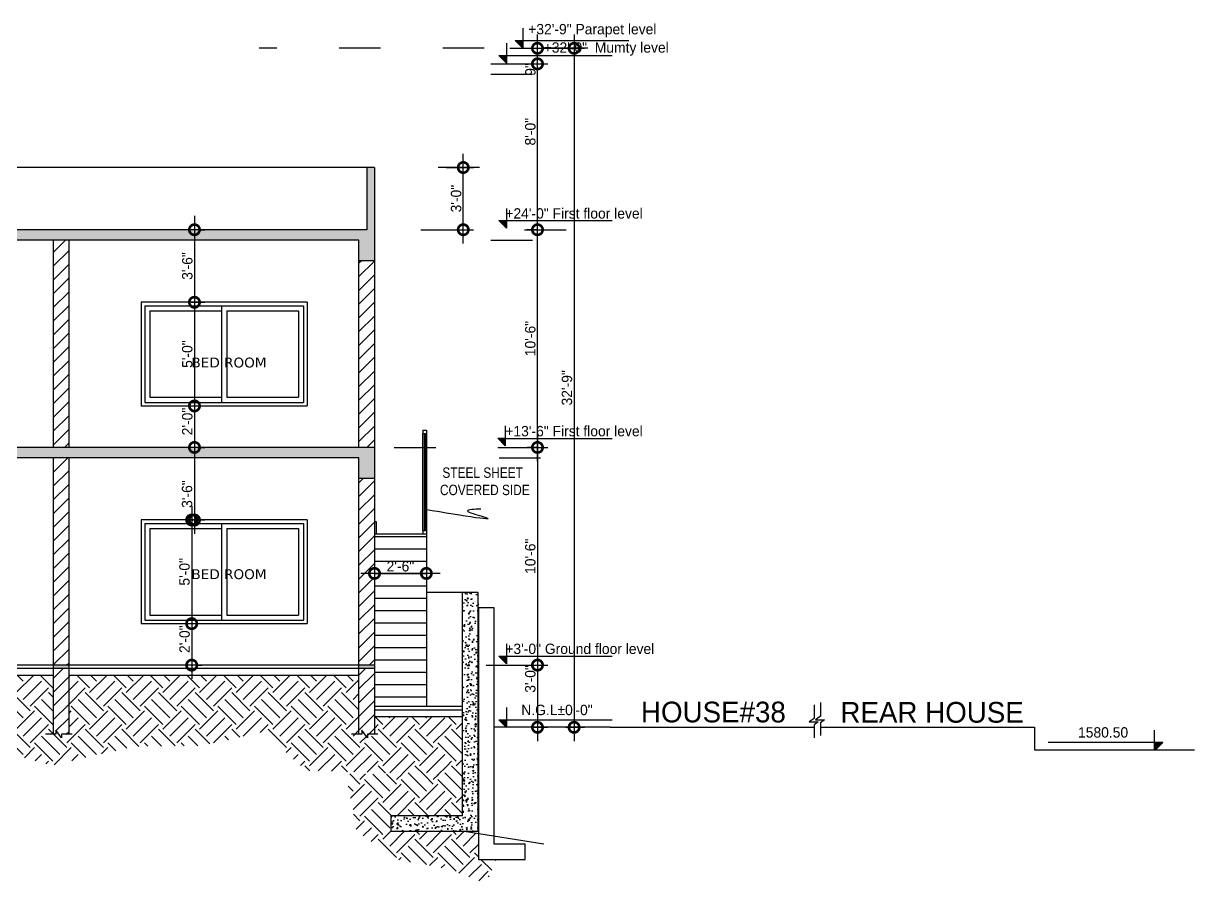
# Model space of a CAD drawing. Header units: inches. Extents: x -36906 to 35154, y -44700 to 686.
# Drawn here: x -18810 to -18132, y -22432 to -21934 of the extents above; entities that cross this region are included whole.
import ezdxf
from ezdxf.enums import TextEntityAlignment as Align

# ---------------------------------------------------------------- set-up
doc = ezdxf.new("R2010")
doc.units = ezdxf.units.IN
doc.header["$LTSCALE"] = 2
doc.header["$MEASUREMENT"] = 0
doc.header["$PDMODE"] = 2
doc.linetypes.add('ACAD_ISO03W100', pattern=[30, 12, -18])
doc.layers.add('stair', color=141, linetype='Continuous')
doc.styles.add('dim-1', font='stylu.ttf')
doc.styles.add('Dimension', font='swisscl.ttf')
doc.styles.add('dimtex', font='stylu.ttf')
doc.styles.add('SANSSERIF', font='sanss___.ttf', dxfattribs={"height": 7})
doc.dimstyles.new('G8', dxfattribs={"dimscale": 8, "dimtxt": 1, "dimasz": 1.75, "dimexe": 1, "dimexo": 0.25, "dimgap": 0.125, "dimtad": 1, "dimdec": 3, "dimzin": 3, "dimdsep": 46, "dimlunit": 4, "dimtxsty": 'dimtex', "dimblk": 'DOTSMALL', "dimcen": 0.09375, "dimdle": 1, "dimclrd": 256, "dimclre": 256, "dimclrt": 6, "dimadec": 0, "dimazin": 1, "dimtfac": 1, "dimtdec": 3, "dimtofl": 0, "dimtmove": 1, "dimatfit": 3, "dimldrblk": 'DOTSMALL', "dimfxl": 0, "dimtolj": 1, "dimtzin": 1, "dimlwd": -1, "dimlwe": -1, "dimarcsym": 0})
pattern_1 = [(50, (-120672.241, -50203.495), (7.17260183, -0.62752135), [0.75, -8.25]), (355, (-120672.241, -50203.495), (-1.38751334, 7.52192134), [0.6, -6.6]), (100.4514, (-120671.643, -50203.547), (5.7850938, 6.8943954), [0.6374019, -7.0114211]), (46.1842, (-120672.241, -50201.495), (10.6724105, -1.65519014), [1.125, -12.375]), (96.6356, (-120671.352, -50201.633), (9.3466271, 9.7411787), [0.9561029, -10.51713]), (351.1842, (-120672.241, -50201.495), (9.3466195, 9.741186), [0.9, -9.9]), (21, (-120671.241, -50201.995), (5.96907052, -4.0261889), [0.75, -8.25]), (326, (-120671.241, -50201.995), (2.4331533, 7.25150045), [0.6, -6.6]), (71.4514, (-120670.7436, -50202.3304), (8.4022263, 3.22530497), [0.6374019, -7.0114211]), (37.5, (-120672.241, -50203.4949), (0.121598553, 3.32893854), [0, -6.52, 0, -6.7, 0, -6.625]), (7.5, (-120672.241, -50203.495), (2.63069537, 3.94411712), [0, -3.82, 0, -6.37, 0, -2.525]), (327.5, (-120674.471, -50203.4949), (5.33822436, -0.22554872), [0, -2.5, 0, -7.8, 0, -10.35]), (317.5, (-120675.471, -50203.495), (5.8318617, 1.00104982), [0, -3.25, 0, -5.18, 0, -7.35])]
pattern_2 = [(45, (-120672.241, -50203.495), (-3.97747564, 3.97747564), [])]
pattern_3 = [(45, (-120672.241, -50203.495), (2e-15, 21.2132034), [15, -15]), (45, (-120676.219, -50199.517), (2e-15, 21.2132034), [15, -15]), (45, (-120680.196, -50195.54), (2e-15, 21.2132034), [15, -15]), (135, (-120680.196, -50192.888), (-21.2132034, 2e-15), [15, -15]), (135, (-120676.219, -50188.911), (-21.2132034, 2e-15), [15, -15]), (135, (-120672.241, -50184.933), (-21.2132034, 2e-15), [15, -15])]

# ---------------------------------------------------------------- blocks, each defined once
blk = doc.blocks.new('_DotSmall')
at = {"color": 0, "linetype": 'ByBlock', "const_width": 0.5}
blk.add_lwpolyline([(-0.0625, 0, 1), (0.0625, 0, 1)], format="xyb", close=True, dxfattribs=at)
blk = doc.blocks.new('*D155')
for p, q in [((-18512.76, -22171.51), (-18512.76, -22313.51)), ((-18513.64, -22179.51), (-18506.76, -22179.51)), ((-18516.64, -22305.51), (-18506.76, -22305.51))]:
    blk.add_line(p, q)
at = {"layer": 'Defpoints', "color": 0}
for p in [(-18519.64, -22179.51), (-18522.64, -22305.51), (-18512.76, -22305.51)]:
    blk.add_point(p, dxfattribs=at)
at = {"xscale": 12, "yscale": 12, "zscale": 12}
for p, rotation in [((-18512.76, -22179.51), 90), ((-18512.76, -22305.51), 270)]:
    blk.add_blockref('_DotSmall', p, dxfattribs=dict(at, rotation=rotation))
at = {"color": 7, "insert": (-18516.9, -22242.51), "char_height": 6, "attachment_point": 5, "rotation": 90, "style": 'dimtex'}
blk.add_mtext('\\A1;10\'-6"', dxfattribs=at)
blk = doc.blocks.new('*D156')
for p, q in [((-18512.76, -22297.51), (-18512.76, -22349.51)), ((-18520.45, -22305.51), (-18506.76, -22305.51)), ((-18514.78, -22341.51), (-18506.76, -22341.51))]:
    blk.add_line(p, q)
at = {"layer": 'Defpoints', "color": 0}
for p in [(-18526.45, -22305.51), (-18520.78, -22341.51), (-18512.76, -22341.51)]:
    blk.add_point(p, dxfattribs=at)
at = {"xscale": 12, "yscale": 12, "zscale": 12}
for p, rotation in [((-18512.76, -22305.51), 90), ((-18512.76, -22341.51), 270)]:
    blk.add_blockref('_DotSmall', p, dxfattribs=dict(at, rotation=rotation))
at = {"color": 7, "insert": (-18516.89, -22313.51), "char_height": 6, "attachment_point": 5, "rotation": 90, "style": 'dimtex'}
blk.add_mtext('\\A1;3\'-0"', dxfattribs=at)
blk = doc.blocks.new('*D157')
for p, q in [((-18512.76, -22187.51), (-18512.76, -22045.51)), ((-18512.76, -22053.51), (-18518.76, -22053.51)), ((-18512.76, -22179.51), (-18518.76, -22179.51))]:
    blk.add_line(p, q)
at = {"layer": 'Defpoints', "color": 0}
for p in [(-18512.76, -22053.51), (-18506.76, -22053.51), (-18506.76, -22179.51)]:
    blk.add_point(p, dxfattribs=at)
at = {"xscale": 12, "yscale": 12, "zscale": 12}
for p, rotation in [((-18512.76, -22053.51), 90), ((-18512.76, -22179.51), 270)]:
    blk.add_blockref('_DotSmall', p, dxfattribs=dict(at, rotation=rotation))
at = {"color": 7, "insert": (-18516.9, -22116.51), "char_height": 6, "attachment_point": 5, "rotation": 90, "style": 'dimtex'}
blk.add_mtext('\\A1;10\'-6"', dxfattribs=at)
blk = doc.blocks.new('*D158')
for p, q in [((-18491.57, -21940.51), (-18491.57, -22349.51)), ((-18511.79, -21948.51), (-18485.57, -21948.51)), ((-18496.3, -22341.51), (-18485.57, -22341.51))]:
    blk.add_line(p, q)
at = {"layer": 'Defpoints', "color": 0}
for p in [(-18517.79, -21948.51), (-18502.3, -22341.51), (-18491.57, -22341.51)]:
    blk.add_point(p, dxfattribs=at)
at = {"xscale": 12, "yscale": 12, "zscale": 12}
for p, rotation in [((-18491.57, -21948.51), 90), ((-18491.57, -22341.51), 270)]:
    blk.add_blockref('_DotSmall', p, dxfattribs=dict(at, rotation=rotation))
at = {"color": 7, "insert": (-18495.68, -22145.01), "char_height": 6, "attachment_point": 5, "rotation": 90, "style": 'dimtex'}
blk.add_mtext('\\A1;32\'-9"', dxfattribs=at)
blk = doc.blocks.new('*D159')
for p, q in [((-18512.76, -22061.51), (-18512.76, -21949.51)), ((-18522.26, -21957.51), (-18506.76, -21957.51)), ((-18510.61, -22053.51), (-18506.76, -22053.51))]:
    blk.add_line(p, q)
at = {"layer": 'Defpoints', "color": 0}
for p in [(-18528.26, -21957.51), (-18512.76, -21957.51), (-18516.61, -22053.51)]:
    blk.add_point(p, dxfattribs=at)
at = {"xscale": 12, "yscale": 12, "zscale": 12}
for p, rotation in [((-18512.76, -21957.51), 90), ((-18512.76, -22053.51), 270)]:
    blk.add_blockref('_DotSmall', p, dxfattribs=dict(at, rotation=rotation))
at = {"color": 7, "insert": (-18516.89, -21996.77), "char_height": 6, "attachment_point": 5, "rotation": 90, "style": 'dimtex'}
blk.add_mtext('\\A1;8\'-0"', dxfattribs=at)
blk = doc.blocks.new('*D160')
for p, q in [((-18512.76, -21965.51), (-18512.76, -21940.51)), ((-18528.83, -21948.51), (-18506.76, -21948.51)), ((-18509.51, -21957.51), (-18506.76, -21957.51))]:
    blk.add_line(p, q)
at = {"layer": 'Defpoints', "color": 0}
for p in [(-18534.83, -21948.51), (-18512.76, -21948.51), (-18515.51, -21957.51)]:
    blk.add_point(p, dxfattribs=at)
at = {"xscale": 12, "yscale": 12, "zscale": 12}
for p, rotation in [((-18512.76, -21948.51), 90), ((-18512.76, -21957.51), 270)]:
    blk.add_blockref('_DotSmall', p, dxfattribs=dict(at, rotation=rotation))
at = {"color": 7, "insert": (-18516.86, -21960.76), "char_height": 6, "attachment_point": 5, "rotation": 90, "style": 'dimtex'}
blk.add_mtext('\\A1;9"', dxfattribs=at)
blk = doc.blocks.new('*U29')
at = {"layer": 'stair', "color": 6, "linetype": 'Continuous'}
for p, q in [((-270.69, -4148.52), (-266.28, -4148.52)), ((-266.28, -4152.96), (-270.69, -4148.52)), ((-266.28, -4148.52), (-266.28, -4152.96))]:
    blk.add_line(p, q, dxfattribs=at)
blk.add_solid([(-270.69, -4148.52), (-270.69, -4148.52), (-266.28, -4148.52)], dxfattribs=at)
at = {"layer": 'stair', "color": 6, "linetype": 'Continuous', "extrusion": (0, 0, -1)}
blk.add_solid([(270.69, -4148.52), (266.28, -4148.52), (266.28, -4152.96)], dxfattribs=at)
blk = doc.blocks.new('*D161')
for p, q in [((-18555.72, -22061.51), (-18555.72, -22009.51)), ((-18565.57, -22017.51), (-18549.72, -22017.51)), ((-18555.65, -22053.51), (-18549.72, -22053.51))]:
    blk.add_line(p, q)
at = {"layer": 'Defpoints', "color": 0}
for p in [(-18571.57, -22017.51), (-18555.72, -22017.51), (-18561.65, -22053.51)]:
    blk.add_point(p, dxfattribs=at)
at = {"xscale": 12, "yscale": 12, "zscale": 12}
for p, rotation in [((-18555.72, -22017.51), 90), ((-18555.72, -22053.51), 270)]:
    blk.add_blockref('_DotSmall', p, dxfattribs=dict(at, rotation=rotation))
at = {"color": 7, "insert": (-18559.85, -22035.51), "char_height": 6, "attachment_point": 5, "rotation": 90, "style": 'dimtex'}
blk.add_mtext('\\A1;3\'-0"', dxfattribs=at)
blk = doc.blocks.new('*D175')
for p, q in [((-18711.28, -22171.51), (-18711.28, -22229.51)), ((-18708.31, -22179.51), (-18705.28, -22179.51)), ((-18713.44, -22221.51), (-18705.28, -22221.51))]:
    blk.add_line(p, q)
at = {"layer": 'Defpoints', "color": 0}
for p in [(-18714.31, -22179.51), (-18719.44, -22221.51), (-18711.28, -22221.51)]:
    blk.add_point(p, dxfattribs=at)
at = {"xscale": 12, "yscale": 12, "zscale": 12}
for p, rotation in [((-18711.28, -22179.51), 90), ((-18711.28, -22221.51), 270)]:
    blk.add_blockref('_DotSmall', p, dxfattribs=dict(at, rotation=rotation))
at = {"color": 7, "insert": (-18715.55, -22206.51), "char_height": 6, "attachment_point": 5, "rotation": 90, "style": 'dimtex'}
blk.add_mtext('\\A1;3\'-6"', dxfattribs=at)
blk = doc.blocks.new('*D176')
for p, q in [((-18712.88, -22213.51), (-18712.88, -22289.51)), ((-18708.15, -22221.51), (-18706.88, -22221.51)), ((-18709.75, -22281.51), (-18706.88, -22281.51))]:
    blk.add_line(p, q)
at = {"layer": 'Defpoints', "color": 0}
for p in [(-18714.15, -22221.51), (-18715.75, -22281.51), (-18712.88, -22281.51)]:
    blk.add_point(p, dxfattribs=at)
at = {"xscale": 12, "yscale": 12, "zscale": 12}
for p, rotation in [((-18712.88, -22221.51), 90), ((-18712.88, -22281.51), 270)]:
    blk.add_blockref('_DotSmall', p, dxfattribs=dict(at, rotation=rotation))
at = {"color": 7, "insert": (-18717.03, -22251.51), "char_height": 6, "attachment_point": 5, "rotation": 90, "style": 'dimtex'}
blk.add_mtext('\\A1;5\'-0"', dxfattribs=at)
blk = doc.blocks.new('*D177')
for p, q in [((-18711.28, -22045.51), (-18711.28, -22103.51)), ((-18708.15, -22053.51), (-18705.28, -22053.51)), ((-18713.28, -22095.51), (-18705.28, -22095.51))]:
    blk.add_line(p, q)
at = {"layer": 'Defpoints', "color": 0}
for p in [(-18714.15, -22053.51), (-18719.28, -22095.51), (-18711.28, -22095.51)]:
    blk.add_point(p, dxfattribs=at)
at = {"xscale": 12, "yscale": 12, "zscale": 12}
for p, rotation in [((-18711.28, -22053.51), 90), ((-18711.28, -22095.51), 270)]:
    blk.add_blockref('_DotSmall', p, dxfattribs=dict(at, rotation=rotation))
at = {"color": 7, "insert": (-18715.39, -22074.51), "char_height": 6, "attachment_point": 5, "rotation": 90, "style": 'dimtex'}
blk.add_mtext('\\A1;3\'-6"', dxfattribs=at)
blk = doc.blocks.new('*D178')
for p, q in [((-18711.28, -22087.51), (-18711.28, -22163.51)), ((-18708.15, -22095.51), (-18705.28, -22095.51)), ((-18709.44, -22155.51), (-18705.28, -22155.51))]:
    blk.add_line(p, q)
at = {"layer": 'Defpoints', "color": 0}
for p in [(-18714.15, -22095.51), (-18715.44, -22155.51), (-18711.28, -22155.51)]:
    blk.add_point(p, dxfattribs=at)
at = {"xscale": 12, "yscale": 12, "zscale": 12}
for p, rotation in [((-18711.28, -22095.51), 90), ((-18711.28, -22155.51), 270)]:
    blk.add_blockref('_DotSmall', p, dxfattribs=dict(at, rotation=rotation))
at = {"color": 7, "insert": (-18715.43, -22125.51), "char_height": 6, "attachment_point": 5, "rotation": 90, "style": 'dimtex'}
blk.add_mtext('\\A1;5\'-0"', dxfattribs=at)
blk = doc.blocks.new('*D179')
for p, q in [((-18711.28, -22147.51), (-18711.28, -22187.51)), ((-18708.15, -22155.51), (-18705.28, -22155.51)), ((-18709.44, -22179.51), (-18705.28, -22179.51))]:
    blk.add_line(p, q)
at = {"layer": 'Defpoints', "color": 0}
for p in [(-18714.15, -22155.51), (-18715.44, -22179.51), (-18711.28, -22179.51)]:
    blk.add_point(p, dxfattribs=at)
at = {"xscale": 12, "yscale": 12, "zscale": 12}
for p, rotation in [((-18711.28, -22155.51), 90), ((-18711.28, -22179.51), 270)]:
    blk.add_blockref('_DotSmall', p, dxfattribs=dict(at, rotation=rotation))
at = {"color": 7, "insert": (-18715.39, -22164.51), "char_height": 6, "attachment_point": 5, "rotation": 90, "style": 'dimtex'}
blk.add_mtext('\\A1;2\'-0"', dxfattribs=at)
blk = doc.blocks.new('*D180')
for p, q in [((-18712.88, -22273.51), (-18712.88, -22313.51)), ((-18709.75, -22281.51), (-18706.88, -22281.51)), ((-18709.44, -22305.51), (-18706.88, -22305.51))]:
    blk.add_line(p, q)
at = {"layer": 'Defpoints', "color": 0}
for p in [(-18715.75, -22281.51), (-18715.44, -22305.51), (-18712.88, -22305.51)]:
    blk.add_point(p, dxfattribs=at)
at = {"xscale": 12, "yscale": 12, "zscale": 12}
for p, rotation in [((-18712.88, -22281.51), 90), ((-18712.88, -22305.51), 270)]:
    blk.add_blockref('_DotSmall', p, dxfattribs=dict(at, rotation=rotation))
at = {"color": 7, "insert": (-18716.98, -22290.51), "char_height": 6, "attachment_point": 5, "rotation": 90, "style": 'dimtex'}
blk.add_mtext('\\A1;2\'-0"', dxfattribs=at)
blk = doc.blocks.new('*D181')
for p, q in [((-18569.09, -22252.43), (-18615.09, -22252.43)), ((-18607.09, -22255.47), (-18607.09, -22258.43)), ((-18577.09, -22255.47), (-18577.09, -22258.43))]:
    blk.add_line(p, q)
at = {"layer": 'Defpoints', "color": 0}
for p in [(-18607.09, -22249.47), (-18577.09, -22249.47), (-18607.09, -22252.43)]:
    blk.add_point(p, dxfattribs=at)
at = {"xscale": 12, "yscale": 12, "zscale": 12, "rotation": 180}
blk.add_blockref('_DotSmall', (-18607.09, -22252.43), dxfattribs=at)
at = {"xscale": 12, "yscale": 12, "zscale": 12}
blk.add_blockref('_DotSmall', (-18577.09, -22252.43), dxfattribs=at)
at = {"color": 7, "insert": (-18592.09, -22248.32), "char_height": 6, "attachment_point": 5, "style": 'dimtex'}
blk.add_mtext('\\A1;2\'-6"', dxfattribs=at)

msp = doc.modelspace()

# ---------------------------------------------------------------- hatches: boundary and pattern name
h = msp.add_hatch()
h.set_pattern_fill('AR-CONC', color=256, style=0)
h.set_pattern_definition(pattern_1)
h.paths.add_polyline_path([(-18607.0878, -22017.5058), (-18611.5878, -22017.5058), (-18611.5878, -22053.5058), (-18921.0245, -22053.5058), (-18920.5429, -22059.5058), (-18616.0878, -22059.5058), (-18616.0878, -22071.5058), (-18607.0878, -22071.5058)])
at = {"linetype": 'Continuous', "ltscale": 20}
h = msp.add_hatch(dxfattribs=at)
h.set_pattern_fill('LINE', color=256, scale=45, angle=45, style=0)
h.set_pattern_definition(pattern_2)
h.paths.add_polyline_path([(-18784.0878, -22307.5058), (-18793.0878, -22307.5058), (-18793.0878, -22340.9342), (-18789.7454, -22345.4915), (-18784.0878, -22345.4915)])
h.paths.add_polyline_path([(-18793.0878, -22305.5058), (-18784.0878, -22305.5058), (-18784.0878, -22185.5058), (-18793.0878, -22185.5058)])
h.paths.add_polyline_path([(-18784.0878, -22059.5058), (-18793.0878, -22059.5058), (-18793.0878, -22179.5058), (-18784.0878, -22179.5058)])
h = msp.add_hatch(dxfattribs=at)
h.set_pattern_fill('LINE', color=256, scale=45, angle=45, style=0)
h.set_pattern_definition(pattern_2)
h.paths.add_polyline_path([(-18616.0878, -22345.4915), (-18614.469, -22345.4915), (-18614.469, -22343.1414), (-18611.22, -22347.5714), (-18611.22, -22345.4915), (-18607.0878, -22345.4915), (-18607.0878, -22307.5058), (-18616.0878, -22307.5058)])
h.paths.add_polyline_path([(-18616.0878, -22305.5058), (-18607.0878, -22305.5058), (-18607.0878, -22197.5058), (-18616.0878, -22197.5058)])
h.paths.add_polyline_path([(-18616.0878, -22179.5058), (-18607.0878, -22179.5058), (-18607.0878, -22071.5058), (-18616.0878, -22071.5058)])
h = msp.add_hatch()
h.set_pattern_fill('AR-CONC', color=256, style=0)
h.set_pattern_definition(pattern_1)
h.paths.add_polyline_path([(-18607.0878, -22179.5058), (-18613.5341, -22179.5058), (-18910.9091, -22179.5058), (-18910.4274, -22185.5058), (-18616.0878, -22185.5058), (-18616.0878, -22197.5058), (-18607.0878, -22197.5058)])
h = msp.add_hatch()
h.set_pattern_fill('AR-CONC', color=256, style=0)
h.set_pattern_definition(pattern_1)
h.paths.add_polyline_path([(-18556.0878, -22392.6651), (-18597.6511, -22392.6651), (-18597.6511, -22401.6651), (-18547.0878, -22401.6651), (-18547.0878, -22263.5058), (-18556.0878, -22263.5058)])
at = {"ltscale": 2.1}
for points in [[(-18784.0878, -22307.5058), (-18784.0878, -22305.5058), (-18793.0878, -22305.5058), (-18793.0878, -22307.5058)], [(-18607.0878, -22307.5058), (-18607.0878, -22305.5058), (-18616.0878, -22305.5058), (-18616.0878, -22307.5058)]]:
    msp.add_hatch(color=256, dxfattribs=at).paths.add_polyline_path(points)
h = msp.add_hatch(dxfattribs=at)
h.set_pattern_fill('EARTH', color=256, scale=60, angle=45, style=0)
h.set_pattern_definition(pattern_3)
h.paths.add_polyline_path([(-18565.254, -22369.7247), (-18565.254, -22335.5058), (-18607.0878, -22335.5058), (-18607.0878, -22345.4915), (-18611.22, -22345.4915), (-18611.22, -22347.5714), (-18614.469, -22343.1414), (-18614.469, -22345.4915), (-18616.0878, -22345.4915), (-18616.0878, -22311.5058), (-18784.0878, -22311.5058), (-18784.0878, -22345.4915), (-18788.22, -22345.4915), (-18788.22, -22347.5714), (-18791.469, -22343.1414), (-18791.469, -22345.4915), (-18793.0878, -22345.4915), (-18793.0878, -22311.5058), (-18997.0878, -22311.5058), (-18997.0878, -22345.4915), (-19001.22, -22345.4915), (-19001.22, -22347.5714), (-19004.469, -22343.1414), (-19004.469, -22345.4915), (-19006.0878, -22345.4915), (-19006.0878, -22311.5058), (-19050.6819, -22311.5058), (-19019.6909, -22361.8588), (-19013.4342, -22362.6473), (-18969.5121, -22369.0333), (-18920.7986, -22345.0862), (-18874.4809, -22345.8844), (-18838.8243, -22350.6073), (-18794.4031, -22363.5787), (-18745.9891, -22352.6029), (-18707.0582, -22352.104), (-18671.122, -22344.1216), (-18646.6655, -22366.5721), (-18609.2319, -22367.5698)])
h = msp.add_hatch(dxfattribs=at)
h.set_pattern_fill('EARTH', color=256, scale=60, angle=45, style=0)
h.set_pattern_definition(pattern_3)
h.paths.add_polyline_path([(-18556.0878, -22335.5058), (-18565.254, -22335.5058), (-18565.254, -22368.7527), (-18556.0878, -22368.8015)])
h.paths.add_polyline_path([(-18556.0878, -22368.8015), (-18623.6003, -22368.4425), (-18617.4402, -22401.8222), (-18593.4073, -22418.2185), (-18564.4153, -22423.5568), (-18542.2898, -22431.9456), (-18536.5676, -22417.9194), (-18546.9628, -22417.9194), (-18546.9628, -22402.9629), (-18555.2272, -22401.6651), (-18597.6511, -22401.6651), (-18597.6511, -22392.6651), (-18556.0878, -22392.6651)])

# ---------------------------------------------------------------- linework, layer by layer
at = {"color": 6}
for p, q in [((-18521.2083, -21936.9304), (-18521.2083, -21948.4793)), ((-18530.7711, -21945.5998), (-18530.7711, -21957.1487)), ((-18525.6185, -21944.0383), (-18459.8916, -21944.0383)), ((-18535.1812, -21952.7077), (-18469.4543, -21952.7077)), ((-18530.7711, -22041.1457), (-18530.7711, -22052.6947)), ((-18535.1812, -22048.2537), (-18469.4543, -22048.2537)), ((-18531.3843, -22167.0032), (-18531.3843, -22178.5522)), ((-18535.1812, -22174.2537), (-18469.4543, -22174.2537)), ((-18530.7711, -22293.1457), (-18530.7711, -22304.6947)), ((-18535.1812, -22300.2537), (-18469.4543, -22300.2537)), ((-18530.7711, -22330.0993), (-18530.7711, -22341.6482)), ((-18535.1812, -22337.2072), (-18469.4543, -22337.2072)), ((-18155.8061, -22343.0993), (-18155.8061, -22354.6482)), ((-18151.396, -22350.2072), (-18217.1229, -22350.2072))]:
    msp.add_line(p, q, dxfattribs=at)
at = {"linetype": 'ACAD_ISO03W100'}
for p, q in [((-18483.5738, -21948.5058), (-18673.8522, -21948.5058)), ((-18539.7095, -21957.5058), (-18492.1498, -21957.5058)), ((-18539.7095, -21963.5058), (-18492.1498, -21963.5058)), ((-18546.3143, -22017.5058), (-18591.6736, -22017.5058)), ((-18580.2338, -22053.5058), (-18492.1498, -22053.5058)), ((-18539.7095, -22059.5058), (-18492.1498, -22059.5058)), ((-18595.6502, -22179.5058), (-18492.1498, -22179.5058)), ((-18535.0265, -22185.5058), (-18492.1498, -22185.5058)), ((-18542.5052, -22305.5058), (-18492.1498, -22305.5058))]:
    msp.add_line(p, q, dxfattribs=at)
at = {"ltscale": 2.1}
for p, q in [((-18611.5878, -22017.5058), (-18997.0878, -22017.5058)), ((-18607.0878, -22017.5058), (-18611.5878, -22017.5058)), ((-18611.5878, -22017.5058), (-18611.5878, -22053.5058)), ((-18607.0878, -22017.5058), (-18607.0878, -22345.4915)), ((-18611.5878, -22053.5058), (-19291.0878, -22053.5058)), ((-18616.0878, -22059.5058), (-19282.0878, -22059.5058)), ((-18616.0878, -22179.5058), (-18616.0878, -22059.5058)), ((-18607.0878, -22071.5058), (-18616.0878, -22071.5058)), ((-18579.0878, -22169.5058), (-18579.0878, -22171.5058)), ((-18579.0878, -22169.5058), (-18577.0878, -22169.5058)), ((-18577.0878, -22169.5058), (-18577.0878, -22171.5058)), ((-18579.0878, -22171.5058), (-18577.0878, -22171.5058)), ((-18579.0878, -22227.5058), (-18579.0878, -22171.5058)), ((-18578.3378, -22171.5058), (-18578.3378, -22227.5058)), ((-18577.8378, -22171.5058), (-18577.8378, -22227.5058)), ((-18577.0878, -22171.5058), (-18577.0878, -22227.5058)), ((-18607.0878, -22179.5058), (-19291.0878, -22179.5058)), ((-18616.0878, -22185.5058), (-19282.0878, -22185.5058)), ((-18616.0878, -22345.4915), (-18616.0878, -22185.5058)), ((-18607.0878, -22197.5058), (-18616.0878, -22197.5058)), ((-18607.0878, -22222.363), (-18606.0878, -22222.363)), ((-18606.0878, -22222.363), (-18606.0878, -22229.5058)), ((-18607.0878, -22229.5058), (-18577.0878, -22229.5058)), ((-18607.0878, -22231.0058), (-18577.0878, -22231.0058)), ((-18579.0878, -22227.5058), (-18579.0878, -22229.5058)), ((-18579.0878, -22227.5058), (-18577.0878, -22227.5058)), ((-18577.0878, -22227.5058), (-18577.0878, -22231.0058)), ((-18577.0878, -22231.0058), (-18577.0878, -22329.5058)), ((-18607.0878, -22238.1487), (-18577.0878, -22238.1487)), ((-18607.0878, -22245.2915), (-18577.0878, -22245.2915)), ((-18607.0878, -22252.4344), (-18577.0878, -22252.4344)), ((-18607.0878, -22259.5772), (-18577.0878, -22259.5772)), ((-18556.0878, -22263.5058), (-18577.0878, -22263.5058)), ((-18547.0878, -22263.5058), (-18556.0878, -22263.5058)), ((-18556.0878, -22392.6651), (-18556.0878, -22263.5058)), ((-18547.0878, -22401.6651), (-18547.0878, -22263.5058)), ((-18607.0878, -22266.7201), (-18577.0878, -22266.7201)), ((-18607.0878, -22266.7201), (-18577.0878, -22266.7201)), ((-18546.9628, -22272.2205), (-18537.9628, -22272.2205)), ((-18546.9628, -22272.2205), (-18546.9628, -22417.9194)), ((-18537.9628, -22272.2205), (-18537.9628, -22408.9194)), ((-18607.0878, -22273.863), (-18577.0878, -22273.863)), ((-18607.0878, -22273.863), (-18577.0878, -22273.863)), ((-18607.0878, -22281.0058), (-18577.0878, -22281.0058)), ((-18607.0878, -22288.1487), (-18577.0878, -22288.1487)), ((-18607.0878, -22288.1487), (-18577.0878, -22288.1487)), ((-18607.0878, -22295.2915), (-18577.0878, -22295.2915)), ((-18607.0878, -22305.5058), (-19291.0878, -22305.5058)), ((-18607.0878, -22302.4344), (-18577.0878, -22302.4344)), ((-18607.0878, -22307.5058), (-19291.0878, -22307.5058)), ((-18793.0878, -22311.5058), (-18997.0878, -22311.5058)), ((-18616.0878, -22311.5058), (-18784.0878, -22311.5058)), ((-18607.0878, -22309.5772), (-18577.0878, -22309.5772)), ((-18607.0878, -22316.7201), (-18577.0878, -22316.7201)), ((-18607.0878, -22323.863), (-18577.0878, -22323.863)), ((-18556.0878, -22329.5058), (-18607.0878, -22329.5058)), ((-18556.0878, -22331.5058), (-18607.0878, -22331.5058)), ((-18556.0878, -22335.5058), (-18607.0878, -22335.5058)), ((-18470.6231, -22341.5058), (-18537.9628, -22341.5058)), ((-18556.0878, -22392.6651), (-18597.6511, -22392.6651)), ((-18597.6511, -22392.6651), (-18597.6511, -22401.6651)), ((-18597.6511, -22401.6651), (-18547.0878, -22401.6651)), ((-18555.2272, -22401.6651), (-18509.0307, -22408.9194)), ((-18537.9628, -22408.9194), (-18519.8905, -22408.9194)), ((-18519.8905, -22417.9194), (-18519.8905, -22408.9194)), ((-18546.9628, -22417.9194), (-18519.8905, -22417.9194))]:
    msp.add_line(p, q, dxfattribs=at)
for p, q in [((-18793.0878, -22059.5058), (-18793.0878, -22179.5058)), ((-18784.0878, -22059.5058), (-18784.0878, -22179.5058)), ((-18742.0878, -22095.5058), (-18742.0878, -22155.5058)), ((-18646.0878, -22095.5058), (-18742.0878, -22095.5058)), ((-18646.0878, -22095.5058), (-18646.0878, -22155.5058)), ((-18740.0878, -22097.5058), (-18648.0878, -22097.5058)), ((-18740.0878, -22097.5058), (-18740.0878, -22153.5058)), ((-18737.0878, -22100.5058), (-18695.5878, -22100.5058)), ((-18737.0878, -22100.5058), (-18737.0878, -22150.5058)), ((-18695.5878, -22097.5058), (-18695.5878, -22153.5058)), ((-18692.5878, -22100.5058), (-18651.0878, -22100.5058)), ((-18692.5878, -22100.5058), (-18692.5878, -22150.5058)), ((-18651.0878, -22100.5058), (-18651.0878, -22150.5058)), ((-18648.0878, -22097.5058), (-18648.0878, -22153.5058)), ((-18742.0878, -22155.5058), (-18646.0878, -22155.5058)), ((-18740.0878, -22153.5058), (-18648.0878, -22153.5058)), ((-18737.0878, -22150.5058), (-18695.5878, -22150.5058)), ((-18692.5878, -22150.5058), (-18651.0878, -22150.5058)), ((-18533.3499, -22178.4098), (-18533.3499, -22178.4098)), ((-18533.3499, -22178.4098), (-18533.3499, -22178.4098)), ((-18793.0878, -22185.5058), (-18793.0878, -22345.4915)), ((-18784.0878, -22185.5058), (-18784.0878, -22345.4915)), ((-18742.0878, -22221.5058), (-18742.0878, -22281.5058)), ((-18646.0878, -22221.5058), (-18742.0878, -22221.5058)), ((-18740.0878, -22223.5058), (-18648.0878, -22223.5058)), ((-18740.0878, -22223.5058), (-18740.0878, -22279.5058)), ((-18695.5878, -22223.5058), (-18695.5878, -22279.5058)), ((-18648.0878, -22223.5058), (-18648.0878, -22279.5058)), ((-18646.0878, -22221.5058), (-18646.0878, -22281.5058)), ((-18737.0878, -22226.5058), (-18695.5878, -22226.5058)), ((-18737.0878, -22226.5058), (-18737.0878, -22276.5058)), ((-18692.5878, -22226.5058), (-18651.0878, -22226.5058)), ((-18692.5878, -22226.5058), (-18692.5878, -22276.5058)), ((-18651.0878, -22226.5058), (-18651.0878, -22276.5058)), ((-18737.0878, -22276.5058), (-18695.5878, -22276.5058)), ((-18692.5878, -22276.5058), (-18651.0878, -22276.5058)), ((-18742.0878, -22281.5058), (-18646.0878, -22281.5058)), ((-18740.0878, -22279.5058), (-18648.0878, -22279.5058)), ((-18532.7367, -22304.5523), (-18532.7367, -22304.5523)), ((-18551.5651, -22341.5058), (-18551.5651, -22341.5058))]:
    msp.add_line(p, q)
for points in [[(-18352.6003, -22328.448), (-18352.6003, -22336.4091)], [(-18348.8778, -22327.1761), (-18348.8778, -22335.1373)], [(-18352.6003, -22336.4091), (-18355.5298, -22338.3614), (-18350.3, -22338.3614), (-18352.6003, -22340.1152)], [(-18352.6003, -22338.3614), (-18352.6003, -22338.3751)], [(-18348.8778, -22335.1373), (-18351.8073, -22337.0896), (-18346.5775, -22337.0896), (-18348.8778, -22338.8434)], [(-18348.8778, -22337.0896), (-18348.8778, -22337.1033)], [(-18348.8778, -22338.8434), (-18348.8778, -22346.2908)], [(-18470.6231, -22341.5058), (-18352.6003, -22341.5058)], [(-18352.6003, -22340.1152), (-18352.6003, -22347.5626)], [(-18348.8778, -22341.5058), (-18225.2007, -22341.5058), (-18225.2007, -22354.5058), (-18132.4796, -22354.5058)]]:
    msp.add_lwpolyline(points, dxfattribs=at)
for points in [[(-18782.1026, -22345.4915), (-18788.22, -22345.4915), (-18788.22, -22347.5714), (-18791.469, -22343.1414), (-18791.469, -22345.4915), (-18797.4574, -22345.4915)], [(-18605.1026, -22345.4915), (-18611.22, -22345.4915), (-18611.22, -22347.5714), (-18614.469, -22343.1414), (-18614.469, -22345.4915), (-18620.4574, -22345.4915)]]:
    msp.add_lwpolyline(points)
msp.add_spline([(-18545.4712, -22215.1636), (-18553.2838, -22216.2112), (-18544.3279, -22219.5443), (-18577.8378, -22215.4209)], degree=3, dxfattribs=at)

# ---------------------------------------------------------------- block references
at = {"color": 6, "linetype": 'Continuous'}
for p in [(-18254.9258, -17795.5231), (-18264.4886, -17804.1925), (-18264.4886, -17899.7384), (-18265.1018, -18025.5959), (-18265.1018, -18025.5959), (-18264.4886, -18151.7384), (-18264.4886, -18188.692)]:
    msp.add_blockref('*U29', p, dxfattribs=at)
at = {"color": 6, "linetype": 'Continuous', "xscale": -1}
msp.add_blockref('*U29', (-18421.5886, -18201.692), dxfattribs=at)

# ---------------------------------------------------------------- texts
at = {"linetype": 'ByBlock', "style": 'dim-1'}
for s, p in [('+32\'-9" Parapet level', (-18518.1157, -21940.4276)), ('+32\'-0"  Mumty level', (-18509.1857, -21951.0341)), ('+24\'-0" First floor level', (-18531.3843, -22047.0693)), ('+13\'-6" First floor level', (-18531.3843, -22173.0693)), ('+3\'-0" Ground floor level', (-18531.3843, -22299.0693))]:
    msp.add_text(s, height=6, dxfattribs=at).set_placement(p)
for s, height, p in [('HOUSE#38', 12, (-18410.9554, -22338.6566)), ('N.G.L%%P0\'-0"', 6, (-18501.4856, -22334.4488)), ('REAR HOUSE', 12, (-18284.3795, -22338.8323)), ('1580.50', 6, (-18185.4254, -22347.4488))]:
    msp.add_text(s, height=height, dxfattribs=at).set_placement(p, align=Align.CENTER)
at = {"char_height": 8, "attachment_point": 2, "style": 'SANSSERIF'}
for insert in [(-18691.2966, -22127.5284), (-18691.2966, -22250.0265)]:
    msp.add_mtext('{\\fVerdana|b0|i0|c0|p34;\\H0.7143x;BED ROOM}', dxfattribs=dict(at, insert=insert))
at = {"insert": (-18547.065, -22191.1126, 0), "char_height": 7, "width": 151.031655, "attachment_point": 2, "style": 'Dimension'}
msp.add_mtext('{\\fTechnicLite|b0|i0|c2|p2;\\H1.143x;  \\H0.7499x;STEEL SHEET\\H1.333x;    \\P   \\H0.7502x;COVERED SIDE  \\H0.7773x;   }', dxfattribs=at)

# ---------------------------------------------------------------- dimensions: what is measured, and where the dimension line sits
for base, p1, p2, picture, middle in [((-18512.7618, -21948.5058), (-18515.51, -21957.5058), (-18534.8261, -21948.5058), '*D160', (-18512.7618, -21960.7641)), ((-18512.7618, -21957.5058), (-18516.6081, -22053.5058), (-18528.2582, -21957.5058), '*D159', (-18512.7618, -21996.7713)), ((-18711.2804, -22095.5058), (-18714.154, -22053.5058), (-18719.2804, -22095.5058), '*D177', (-18711.2804, -22074.5058)), ((-18711.2804, -22179.5058), (-18714.154, -22155.5058), (-18715.4442, -22179.5058), '*D179', (-18711.2804, -22164.5058)), ((-18711.2804, -22221.5058), (-18714.3139, -22179.5058), (-18719.4403, -22221.5058), '*D175', (-18711.4403, -22206.5058)), ((-18712.8771, -22305.5058), (-18715.7508, -22281.5058), (-18715.4442, -22305.5058), '*D180', (-18712.8771, -22290.5058)), ((-18512.7618, -22341.5058), (-18526.4494, -22305.5058), (-18520.7783, -22341.5058), '*D156', (-18512.7618, -22313.5058))]:
    dim = msp.add_linear_dim(base=base, p1=p1, p2=p2, angle=90, dimstyle='G8', override={"dimtxt": 0.75, "dimasz": 1.5, "dimexe": 0.75, "dimexo": 0.75, "dimclrt": 7})
    dim.commit()
    dim.dimension.update_dxf_attribs({"geometry": picture, "text_midpoint": middle, "dimtype": 160})
for base, p1, p2, picture, middle in [((-18491.5738, -22341.5058), (-18517.7939, -21948.5058), (-18502.2977, -22341.5058), '*D158', (-18495.6814, -22145.0058)), ((-18555.7176, -22017.5058), (-18561.6489, -22053.5058), (-18571.5684, -22017.5058), '*D161', (-18559.8471, -22035.5058)), ((-18512.7618, -22053.5058), (-18506.7618, -22179.5058), (-18506.7618, -22053.5058), '*D157', (-18516.8958, -22116.5058)), ((-18711.2804, -22155.5058), (-18714.154, -22095.5058), (-18715.4442, -22155.5058), '*D178', (-18715.432, -22125.5058)), ((-18512.7618, -22305.5058), (-18519.6403, -22179.5058), (-18522.6403, -22305.5058), '*D155', (-18516.8958, -22242.5058)), ((-18712.8771, -22281.5058), (-18714.154, -22221.5058), (-18715.7508, -22281.5058), '*D176', (-18717.0287, -22251.5058))]:
    dim = msp.add_linear_dim(base=base, p1=p1, p2=p2, angle=90, dimstyle='G8', override={"dimtxt": 0.75, "dimasz": 1.5, "dimexe": 0.75, "dimexo": 0.75, "dimclrt": 7})
    dim.commit()
    dim.dimension.update_dxf_attribs({"geometry": picture, "text_midpoint": middle})
dim = msp.add_linear_dim(base=(-18607.0878, -22252.4344), p1=(-18577.0878, -22249.4684), p2=(-18607.0878, -22249.4684), dimstyle='G8', override={"dimtxt": 0.75, "dimasz": 1.5, "dimexe": 0.75, "dimexo": 0.75, "dimclrt": 7})
dim.commit()
dim.dimension.update_dxf_attribs({"geometry": '*D181', "text_midpoint": (-18592.0878, -22248.3224)})

doc.saveas('drawing.dxf')
